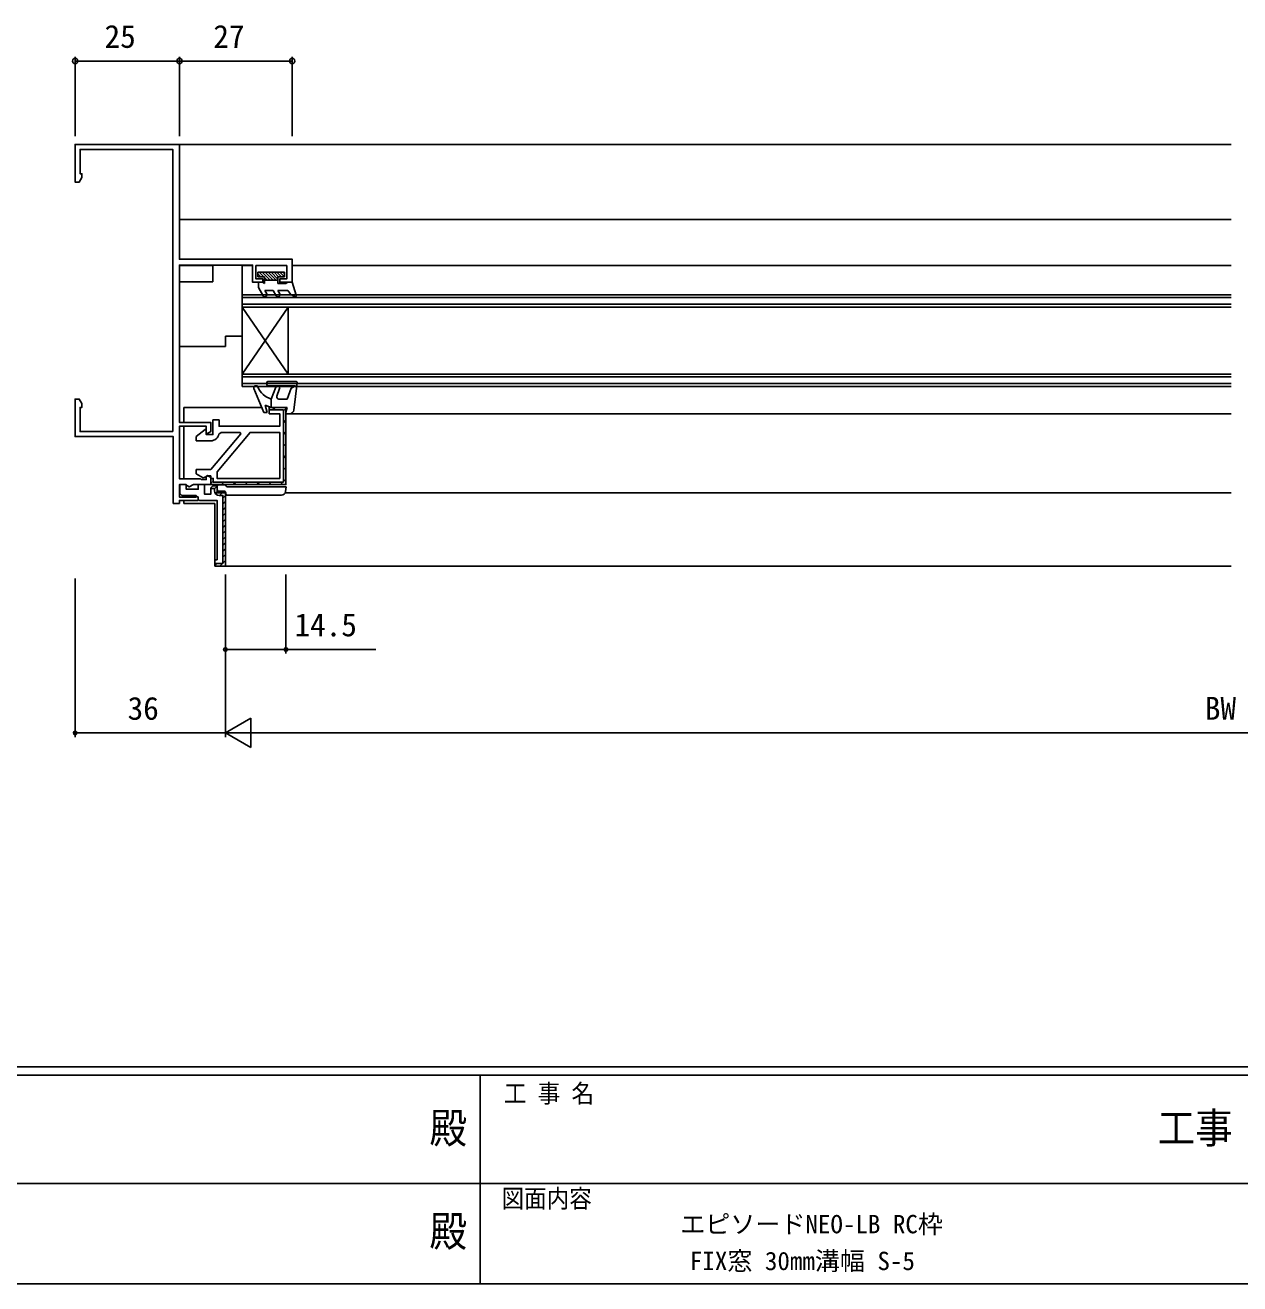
# Model space of a CAD drawing. Units: millimetres, scale not verified. Extents: x -567 to 567, y -403 to 403.
# Drawn here: x -121.7 to 169.3, y -403 to -101.4 of the extents above; entities that cross this region are included whole.
import ezdxf
from ezdxf.enums import TextEntityAlignment as Align

# ---------------------------------------------------------------- set-up
doc = ezdxf.new("R2010")
doc.units = ezdxf.units.MM
doc.header["$LTSCALE"] = 2
for name, color, linetype in [('0-1_USER1', 3, 'Continuous'), ('0-2_YKK_11', 7, 'Continuous'), ('0-3_YKK_12', 2, 'Continuous'), ('0-4_YKK_13', 4, 'Continuous'), ('0-6_YKK_D', 6, 'Continuous'), ('0-7_YKK_ZWAK', 7, 'Continuous')]:
    doc.layers.add(name, color=color, linetype=linetype)
doc.styles.add('ＭＳ ゴシック', font='')
doc.styles.get('ＭＳ ゴシック').set_extended_font_data('MS Gothic')

msp = doc.modelspace()

# ---------------------------------------------------------------- linework, layer by layer
at = {"layer": '0-2_YKK_11'}
for p, q in [((-57.7, -162.7), (-57.7, -158)), ((-62.398, -193.6), (-61.798, -193)), ((-59.8, -193.831), (-59.25, -193.281)), ((-59.8, -196.659), (-59.2, -196.059)), ((-59.8, -199.488), (-59.2, -198.888)), ((-59.8, -202.316), (-59.2, -201.716)), ((-59.8, -205.145), (-59.2, -204.545)), ((-59.8, -207.973), (-59.2, -207.373)), ((-77.029, -211.06), (-76.583, -210.614)), ((-74.641, -211.5), (-74.041, -210.9)), ((-71.812, -211.5), (-71.212, -210.9)), ((-68.984, -211.5), (-68.384, -210.9)), ((-66.155, -211.5), (-65.555, -210.9)), ((-63.327, -211.5), (-62.727, -210.9)), ((-60.499, -211.5), (-59.2, -210.201)), ((-75.807, -211.991), (-76.3, -212.484)), ((-75.64, -213.238), (-76.072, -213.671)), ((-74.487, -213.5), (-75.087, -214.1)), ((-73.7, -214.127), (-74.3, -214.727)), ((-79.9, -215.3), (-80.2, -215)), ((-73.7, -215.541), (-74.3, -216.141)), ((-73.7, -216.956), (-74.3, -217.556)), ((-73.7, -218.37), (-74.3, -218.97)), ((-73.7, -219.784), (-74.3, -220.384)), ((-73.7, -221.198), (-74.3, -221.798)), ((-73.7, -222.612), (-74.3, -223.212)), ((-73.7, -224.027), (-74.3, -224.627)), ((-73.7, -225.441), (-74.3, -226.041)), ((-73.7, -226.855), (-74.3, -227.455)), ((-73.7, -228.269), (-74.3, -228.869)), ((-75.831, -230.4), (-76.193, -230.763)), ((-74.417, -230.4), (-75.017, -231)), ((-73.7, -229.683), (-74.3, -230.283))]:
    msp.add_line(p, q, dxfattribs=at)
for points in [[(-86.3, -198.8), (-86.3, -131.2), (-108.5, -131.2), (-108.5, -137), (-108.07, -137), (-108.07, -137.909), (-108.7, -139), (-109.7, -139), (-109.7, -130), (-84.7, -130), (-84.7, -157.5), (-57.7, -157.5), (-57.7, -163), (-60.7, -163), (-60.7, -162.2), (-59, -162.2), (-59, -159), (-66.4, -159), (-66.4, -162.2), (-64.7, -162.2), (-64.7, -163), (-67.2, -163), (-67.2, -158.9), (-84.7, -158.9), (-84.7, -196.6), (-77.2, -196.6), (-77.2, -198.785), (-78, -199.246), (-78.3, -199.073), (-78.3, -197.5), (-84.7, -197.5), (-84.7, -210.1), (-79.7, -210.1), (-79.5, -210.3), (-78.3, -210.3), (-78.3, -209.527), (-78, -209.354), (-77.2, -209.815), (-77.2, -211.5), (-81.38, -211.5)], [(-81.38, -211.5), (-82.35, -212.06), (-82.8, -211.8), (-83.1, -211.5), (-84.7, -211.5), (-84.7, -214.5), (-80.8, -214.5), (-80.56, -214.38), (-80.2, -214.5), (-80.2, -215.3), (-84.7, -215.3), (-84.7, -216), (-86.2, -216), (-86.2, -200), (-109.7, -200), (-109.7, -191), (-108.7, -191), (-108.07, -192.091), (-108.07, -193), (-108.5, -193), (-108.5, -198.8), (-86.3, -198.8)], [(-59.2, -193), (-59.2, -211.5), (-77.2, -211.5), (-77.2, -209.4), (-77.934, -209.4), (-78.367, -209.65), (-79.046, -209.835), (-80.7, -208.9), (-80.7, -207.9), (-77.2, -207.9), (-70.023, -199.346), (-70.184, -199), (-74.75, -199), (-75.24, -199.4)], [(-77.2, -201), (-80.7, -201), (-80.7, -200), (-78.544, -198.279), (-78.3, -198.396), (-78.3, -199.5), (-76.7, -199.5), (-76.7, -196), (-75.2, -196), (-75.2, -197.5), (-60.7, -197.5), (-60.7, -194.5), (-63.2, -194.5), (-63.2, -193), (-59.2, -193), (-59.2, -211.5), (-77.2, -211.5), (-77.2, -210), (-76.6, -210), (-76.6, -210.9), (-59.8, -210.9), (-59.8, -193.6), (-63.2, -193.6), (-63.2, -193), (-59.2, -193)], [(-84.6, -213.6), (-84.6, -211.5), (-83.1, -211.5), (-83.1, -212.6), (-80.2, -212.6), (-80.2, -211.5), (-78.7, -211.5), (-78.7, -213.8), (-77.2, -213.8), (-77.2, -212.3), (-77.2, -212.4), (-76.3, -212.4), (-76.3, -213)], [(-80.7, -214.1), (-84.1, -214.1), (-84.6, -213.6)], [(-80.2, -215), (-80.2, -214.6), (-80.7, -214.1)], [(-75.2, -214.1), (-74.3, -214.1), (-74.3, -230.4), (-76.2, -230.4), (-76.2, -231), (-73.7, -231), (-73.7, -213.5), (-75.7, -213.5), (-75.7, -211.8), (-76.7, -211.8), (-77.2, -212.3)], [(-75.2, -213.5), (-73.7, -213.5), (-73.7, -230.5)], [(-76.2, -230.7), (-76.2, -229.5), (-75.7, -229.5), (-75.7, -215.3), (-79.9, -215.3)]]:
    msp.add_lwpolyline(points, dxfattribs=at)
msp.add_lwpolyline([(-60.7, -210), (-75.7, -210), (-75.7, -208.446), (-67.774, -199), (-60.7, -199)], close=True, dxfattribs=at)
for centre, radius, start, end in [((-77.2, -199), 2, 270.00001, 348.46303), ((-75.2, -213), 1.1, 180.00001, 269.99999)]:
    msp.add_arc(centre, radius, start, end, dxfattribs=at)
at = {"layer": '0-3_YKK_12'}
for p, q in [((-84.7, -130), (167.297, -130)), ((-84.7, -148), (167.297, -148)), ((-84.624, -159), (-76.7, -159)), ((-69.7, -159), (-67.276, -159)), ((-57.7, -159), (167.298, -159)), ((-69.699, -166), (-69.699, -188)), ((167.298, -166), (-69.699, -166)), ((167.298, -166.7), (-69.699, -166.7)), ((167.298, -168.3), (-69.699, -168.3)), ((-69.699, -169), (-58.699, -185)), ((-58.699, -169), (-69.699, -185)), ((167.298, -169), (-69.699, -169)), ((-58.699, -169), (-58.699, -185)), ((167.299, -185), (-69.699, -185)), ((167.299, -185.7), (-69.699, -185.7)), ((167.299, -187.3), (-69.699, -187.3)), ((167.299, -188), (-69.699, -188)), ((-64.998, -192.997), (-83.7, -192.997)), ((-83.7, -192.997), (-83.7, -196.6)), ((-59.2, -194.5), (167.299, -194.5)), ((-83.7, -197.5), (-83.7, -210.1)), ((-83.7, -214.1), (-83.7, -214.5)), ((-73.594, -213.5), (-74.2, -213.5)), ((167.299, -213.5), (-59.392, -213.5)), ((-83.7, -215.3), (-83.7, -216)), ((-76.2, -216), (-83.7, -216)), ((-76.2, -231), (-76.2, -216)), ((-76.2, -231), (167.3, -231))]:
    msp.add_line(p, q, dxfattribs=at)
at = {"layer": '0-4_YKK_13'}
for p, q in [((-76.7, -158.9), (-76.7, -162.9)), ((-65.904, -160.6), (-65.904, -161.7)), ((-59.504, -160.6), (-65.904, -160.6)), ((-65.904, -160.993), (-65.196, -161.7)), ((-64.304, -161.7), (-65.904, -161.7)), ((-65.589, -160.6), (-64.489, -161.7)), ((-64.882, -160.6), (-62.982, -162.5)), ((-64.304, -161.7), (-64.304, -163.3)), ((-64.304, -161.886), (-63.689, -162.5)), ((-61.104, -162.5), (-64.304, -162.5)), ((-64.175, -160.6), (-62.275, -162.5)), ((-63.468, -160.6), (-61.568, -162.5)), ((-62.761, -160.6), (-61.104, -162.257)), ((-62.054, -160.6), (-60.954, -161.7)), ((-61.347, -160.6), (-60.247, -161.7)), ((-59.504, -161.7), (-61.104, -161.7)), ((-61.104, -161.7), (-61.104, -163.3)), ((-60.64, -160.6), (-59.54, -161.7)), ((-59.932, -160.6), (-59.504, -161.029)), ((-59.504, -161.7), (-59.504, -160.6)), ((-64.823, -163), (-65.804, -163)), ((-65.804, -163), (-65.804, -164.3)), ((-64.678, -166.25), (-65.804, -164.3)), ((-64.823, -163), (-64.304, -163.3)), ((-64.245, -165), (-63.812, -165.75)), ((-62.258, -165), (-64.245, -165)), ((-61.537, -166.25), (-62.258, -165)), ((-59.223, -163.3), (-61.104, -163.3)), ((-61.104, -165), (-60.671, -165.75)), ((-58.704, -165), (-61.104, -165)), ((-58.704, -163), (-59.223, -163.3)), ((-57.704, -163), (-58.704, -163)), ((-58.704, -165), (-58.004, -165.969)), ((-57.704, -163), (-56.718, -166.109)), ((-57.154, -166.46), (-58.004, -165.969)), ((-73.7, -178.4), (-73.7, -175.9)), ((-63.5, -186.8), (-56.8, -186.8)), ((-64.5, -194.2), (-66.862, -188.491)), ((-63.8, -187.5), (-63.8, -187.1)), ((-56.885, -187.8), (-63.5, -187.8)), ((-62.7, -191), (-61.655, -188.129)), ((-60.715, -188.471), (-61.392, -190.329)), ((-57.961, -188.421), (-58.9, -191)), ((-56.885, -187.8), (-57.961, -188.421)), ((-56.502, -187.136), (-57.293, -193.621)), ((-63.7, -194.2), (-64.2, -192.5)), ((-62.7, -193), (-64.2, -192.5)), ((-62.7, -191), (-62.7, -193)), ((-58.9, -193), (-62.7, -193)), ((-58.9, -191), (-60.922, -191)), ((-58.9, -193), (-59.19, -194.125)), ((-64.5, -194.2), (-63.7, -194.2)), ((-58.285, -194.5), (-58.9, -194.5)), ((-75.653, -211.845), (-75.638, -212.745)), ((-73.654, -211.54), (-75.353, -211.54)), ((-75.338, -213.04), (-74.092, -213.04)), ((-73.765, -213.162), (-73.596, -213.479)), ((-73.654, -211.545), (-73.654, -211.54)), ((-59.15, -212.04), (-73.154, -212.04)), ((-59.15, -212.04), (-59.288, -213.162))]:
    msp.add_line(p, q, dxfattribs=at)
for points in [[(-76.7, -158.9), (-69.7, -158.9), (-69.7, -175.9), (-73.7, -175.9)], [(-76.7, -162.9), (-84.7, -162.9), (-84.7, -178.4), (-73.7, -178.4)], [(-60.28, -214.04), (-73.527, -214.04), (-73.596, -213.479)]]:
    msp.add_lwpolyline(points, dxfattribs=at)
for centre, radius, start, end in [((-64.245, -166), 0.5, 209.99999, 29.99999), ((-61.104, -166), 0.5, 209.99999, 29.99999), ((-57.004, -166.2), 0.3, 239.99576, 17.58989), ((-63.5, -187.1), 0.3, 90, 180), ((-56.8, -187.1), 0.3, 353.0487, 90), ((-66.4, -188.3), 0.5, 22.50826, 202.47718), ((-61.319, -186.195), 5, 202.50826, 253.96605), ((-63.5, -187.5), 0.3, 180, 270), ((-61.185, -188.3), 0.5, 340, 160), ((-60.922, -190.5), 0.5, 160, 270), ((-58.9, -194.2), 0.3, 165.52249, 270), ((-58.285, -193.5), 1, 270, 353.0487), ((-75.353, -211.84), 0.3, 90, 181), ((-75.338, -212.74), 0.3, 181, 270), ((-74.092, -213.54), 0.5, 49.1357, 90), ((-73.154, -211.54), 0.5, 180.5, 270), ((-60.28, -213.04), 1, 270, 353)]:
    msp.add_arc(centre, radius, start, end, dxfattribs=at)
at = {"layer": '0-6_YKK_D'}
for p, q in [((-109.7, -128), (-109.7, -109)), ((-84.7, -110), (-109.7, -110)), ((-84.7, -128), (-84.7, -109)), ((-84.7, -128), (-84.7, -109)), ((-84.7, -110), (-57.7, -110)), ((-57.7, -128), (-57.7, -109)), ((-109.7, -234.009), (-109.7, -272)), ((-73.7, -233), (-73.7, -252)), ((-73.7, -234.009), (-73.7, -272)), ((-73.7, -234.009), (-73.7, -272)), ((-59.2, -233), (-59.2, -252)), ((-73.7, -271), (-67.638, -267.5)), ((-67.638, -274.5), (-67.638, -267.5)), ((-73.7, -271), (-109.7, -271)), ((-73.7, -271), (-67.638, -274.5)), ((-73.7, -271), (-61.576, -271)), ((404.3, -271), (-66.7, -271))]:
    msp.add_line(p, q, dxfattribs=at)
msp.add_lwpolyline([(-73.7, -251), (-59.2, -251), (-37.625, -251)], dxfattribs=at)
for centre, radius in [((-109.7, -110), 0.637), ((-84.7, -110), 0.637), ((-84.7, -110), 0.637), ((-57.7, -110), 0.637), ((-73.7, -251), 0.425), ((-59.2, -251), 0.425), ((-109.7, -271), 0.425)]:
    msp.add_circle(centre, radius, dxfattribs=at)
at = {"layer": '0-7_YKK_ZWAK'}
for p, q in [((537.3, -351), (-562.7, -351)), ((483.3, -353), (-562.7, -353)), ((-12.7, -353), (-12.7, -403)), ((-194.7, -378.999), (-10.7, -378.999)), ((-10.7, -378.999), (173.3, -378.999)), ((-562.7, -403), (483.3, -403))]:
    msp.add_line(p, q, dxfattribs=at)

# ---------------------------------------------------------------- texts
at = {"layer": '0-1_USER1', "style": 'ＭＳ ゴシック'}
for s, p in [('エピソードNEO-LB RC枠', (35.267, -392.213)), ('FIX窓 30mm溝幅 S-5', (37.582, -401.035))]:
    msp.add_text(s, height=4.399, dxfattribs=at).set_placement(p, align=Align.BOTTOM_LEFT)
at = {"layer": '0-6_YKK_D', "style": 'ＭＳ ゴシック'}
for s, p in [('25', (-102.655, -108.5)), ('27', (-76.591, -108.5)), ('14.5', (-57.151, -249.5)), ('BW', (160.959, -269.5)), ('36', (-97.133, -269.5))]:
    msp.add_text(s, height=5.499, dxfattribs=at).set_placement(p, align=Align.BOTTOM_LEFT)
at = {"layer": '0-7_YKK_ZWAK', "style": 'ＭＳ ゴシック', "width": 0.9}
for s, height, p in [('工 事 名', 4.399, (-6.968, -360.904)), ('殿', 7.331, (-24.817, -371.509)), ('工事', 7.331, (149.631, -371.509)), ('図面内容', 4.399, (-7.532, -386.069)), ('殿', 7.331, (-24.817, -396.254))]:
    msp.add_text(s, height=height, dxfattribs=at).set_placement(p, align=Align.BOTTOM_LEFT)

doc.saveas('drawing.dxf')
